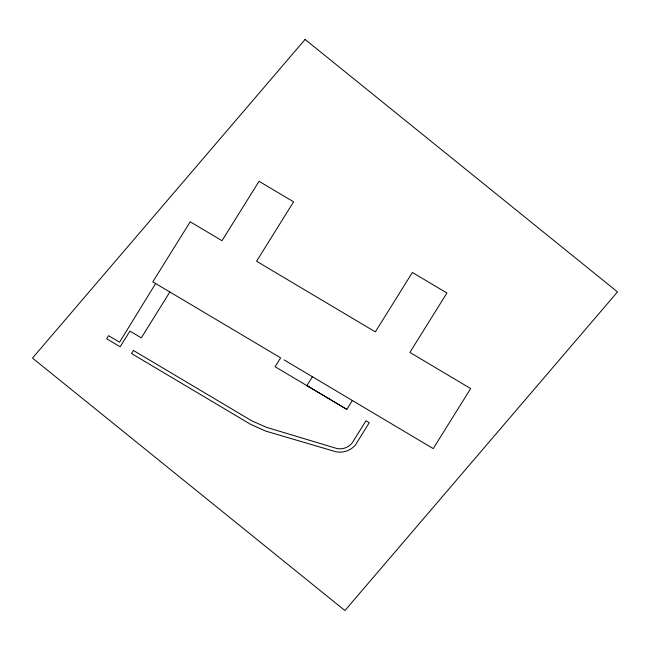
<?xml version="1.0" encoding="UTF-8"?>
<svg xmlns="http://www.w3.org/2000/svg" width="650" height="650" viewBox="0 0 650 650"><rect width="100%" height="100%" fill="white"/><g stroke="black" fill="none" stroke-linecap="round" stroke-linejoin="round"><path stroke-width="0.97" d="M155.643 283.538L119.559 342.217L108.574 335.692L106.665 338.748L120.153 346.775L129.919 331.11L141.294 337.87L169.877 291.996M306.873 385.629L312.406 376.748M284.082 359.905L433.233 448.598L470.657 388.554L409.898 352.422L446.924 293.012L412.376 272.472L375.351 331.882L256.571 261.251L293.597 201.841L259.049 181.301L222.016 240.711L190.214 221.796L152.791 281.84L280.621 357.849L275.088 366.73L346.791 409.37L352.332 400.489M346.791 409.37L306.922 385.548L309.944 387.457M133.437 350.472L131.528 353.535L250.372 424.198L265.639 431.08L336.139 451.815A20.239 19.549 12.8 0 0 355.485 444.86L369.273 422.736L365.983 420.777L352.194 442.902A15.559 15.023 12.8 0 1 337.106 448.573L266.736 427.407L251.972 420.956L133.437 350.472M305.069 39.447L32.5 358.085L344.931 610.553L617.5 291.915L305.069 39.447"/></g></svg>
